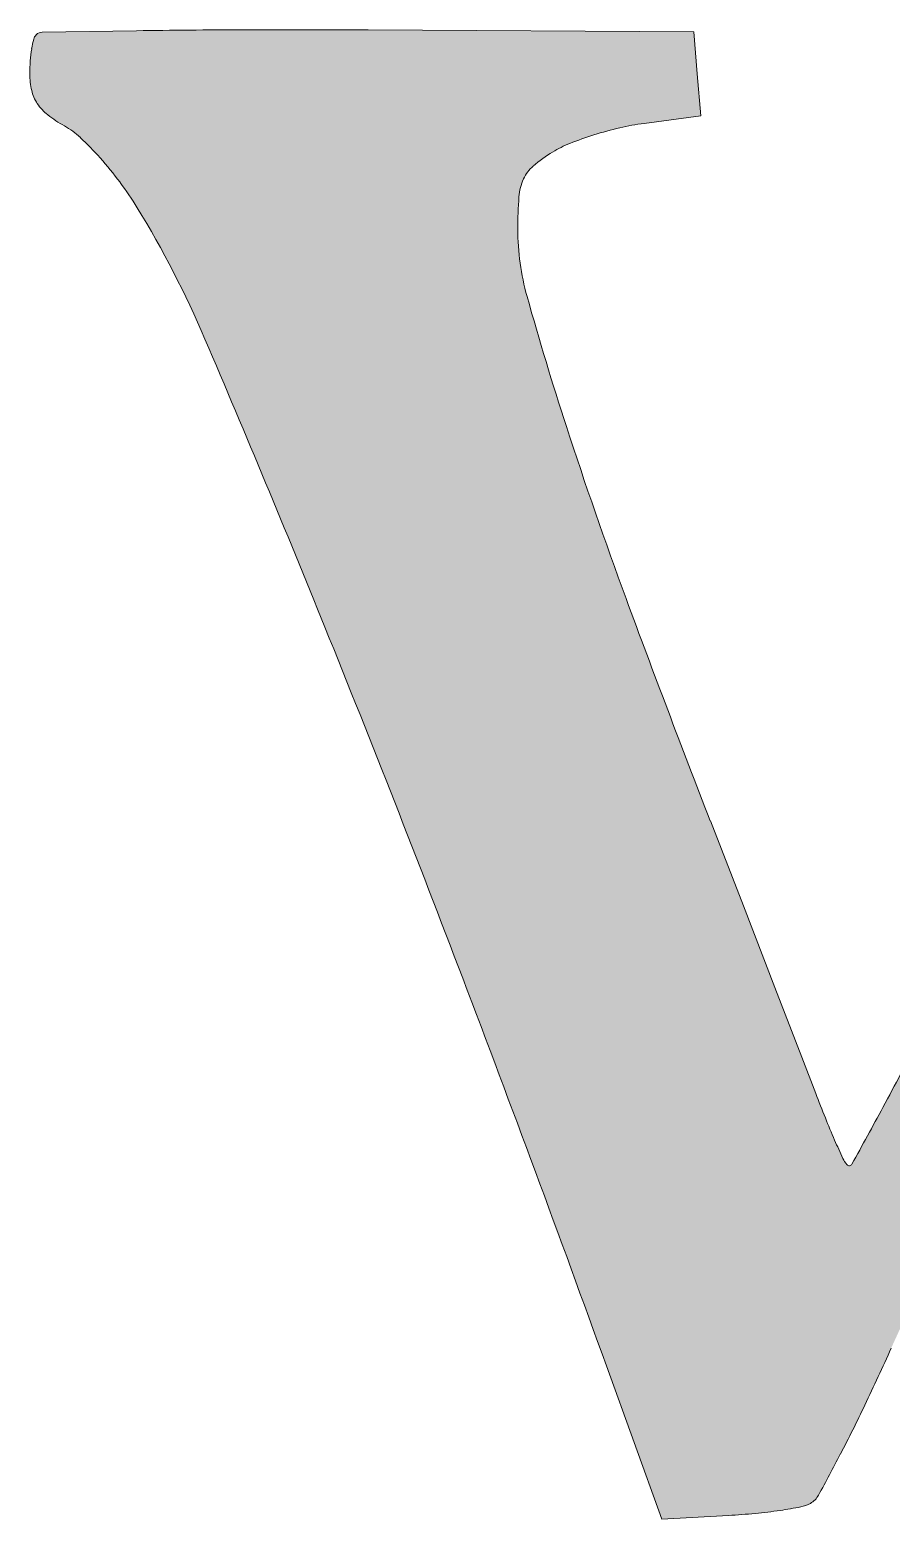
# Model space of a CAD drawing. Extents: x -1132 to 613, y -179 to 712.
# Drawn here: x 409.076 to 410.903, y 94.057 to 97.214 of the extents above; entities that cross this region are included whole.
import ezdxf

# ---------------------------------------------------------------- set-up
doc = ezdxf.new("R2010")
doc.units = 0
doc.layers.get('0').update_dxf_attribs({"lineweight": 13})
doc.layers.add('G-XREF-____-OTLN', color=7, linetype='Continuous', lineweight=13)

# ---------------------------------------------------------------- blocks, each defined once
blk = doc.blocks.new('Blockreferenz-A0UJ358PXE')
at = {"layer": 'G-XREF-____-OTLN', "color": 0, "linetype": 'ByBlock', "lineweight": -2, "ltscale": 0.13}
for p, q in [((409.302, 97.2122), (409.1026, 97.2092)), ((409.7936, 97.2137), (409.5279, 97.2137)), ((410.484, 97.2101), (409.7936, 97.2137)), ((410.4914, 97.1209), (410.484, 97.2101)), ((410.4988, 97.0316), (410.4914, 97.1209)), ((410.3787, 97.0157), (410.4988, 97.0316)), ((410.5892, 95.3572), (410.5192, 95.5374)), ((410.6563, 95.184), (410.5892, 95.3572)), ((410.7133, 95.0366), (410.6563, 95.184)), ((410.7427, 94.9597), (410.7133, 95.0366)), ((410.2988, 94.3821), (410.4163, 94.0572)), ((410.4163, 94.0572), (410.5579, 94.065))]:
    blk.add_line(p, q, dxfattribs=at)
for centre, major_axis, end_param in [((409.1039, 97.1894), (-0.0143, 0.0143), 0.536386), ((409.1029, 97.1903), (-0.0003, 0.0188), 0.769115), ((409.5701, 78.3926), (-0.0422, 18.8215), 0.012004), ((409.3599, 97.1278), (-0.2799, 0.0459), 0.090249), ((409.3211, 97.1341), (-0.2368, 0.0602), 0.086419), ((409.4569, 97.1207), (-0.38, 0.0275), 0.072344), ((409.2345, 97.1207), (-0.1585, 0), 0.22515), ((409.1618, 97.1041), (-0.0818, -0.0187), 0.362203), ((409.1756, 97.1133), (-0.0837, -0.0557), 0.324375), ((409.2874, 97.2576), (-0.1733, -0.2238), 0.149882), ((410.4492, 96.4841), (-0.0705, 0.5316), 0.097469), ((409.0666, 96.862), (0.1166, 0.1236), 0.246926), ((408.7111, 96.4851), (0.5139, 0.4575), 0.08735), ((410.4841, 96.3156), (-0.2119, 0.6756), 0.075939), ((410.5015, 96.2601), (-0.1742, 0.7462), 0.074587), ((410.3566, 96.6723), (-0.1718, 0.2826), 0.152614), ((410.3132, 96.7437), (-0.0917, 0.2296), 0.166504), ((408.6377, 96.4198), (0.6297, 0.471), 0.085155), ((410.1938, 96.8659), (-0.05, 0.0595), 0.447286), ((408.7129, 96.476), (0.5909, 0.361), 0.093675), ((410.224, 96.8523), (-0.1011, 0.0457), 0.352024), ((411.0606, 96.7915), (-0.9472, 0.0688), 0.072492), ((407.4472, 95.7026), (2.0003, 0.856), 0.144158), ((410.6397, 96.7915), (-0.5288, 0), 0.273059), ((416.7883, 98.5135), (-6.6578, -1.8646), 0.041642), ((377.8713, 83.0462), (31.8305, 12.9019), 0.019256), ((419.6745, 99.453), (-9.4606, -3.0796), 0.038803), ((437.0091, 105.8496), (-26.6686, -9.8409), 0.017732), ((375.5971, 82.1244), (34.3969, 13.0796), 0.021724), ((360.2986, 76.3071), (50.0003, 18.075), 0.016488), ((405.8463, 97.661), (5.0389, -2.7309), 0.028308), ((413.1879, 95.8867), (-2.4452, -0.927), 0.02138), ((397.1262, 102.3869), (13.6931, -7.5772), 0.008768), ((412.4283, 95.58), (-1.6652, -0.6724), 0.028336), ((412.6445, 95.6745), (-1.8617, -0.8138), 0.020912), ((410.8533, 94.8465), (-0.0531, -0.0245), 0.270754), ((410.8136, 94.8129), (-0.00493, -0.00418), 1.932421), ((405.8098, 96.7037), (5.0372, -2.4045), 0.0238), ((407.8306, 95.7391), (2.9643, -1.5444), 0.034943), ((406.3041, 96.5344), (4.4446, -2.4261), 0.019344), ((410.5212, 95.0608), (0.146, -0.985), 0.044746), ((410.6982, 94.1499), (0.0129, -0.0666), 0.318306), ((410.7095, 94.1298), (0.0218, -0.039), 0.560946), ((410.4819, 95.4317), (0.076, -1.3666), 0.041439), ((410.5117, 95.1253), (0.1027, -1.056), 0.050157)]:
    blk.add_ellipse(centre, major_axis=major_axis, ratio=1, start_param=0, end_param=end_param, dxfattribs=at)
for points in [[(409.0893, 97.0619), (409.088, 97.2019), (409.0893, 97.2032)], [(409.0899, 97.0608), (409.0893, 97.2032), (409.0899, 97.204)], [(409.0893, 97.0619), (409.0893, 97.2032), (409.0899, 97.0608)], [(409.0919, 97.0576), (409.0899, 97.204), (409.0919, 97.2056)], [(409.0899, 97.0608), (409.0899, 97.204), (409.0919, 97.0576)], [(409.0921, 97.0574), (409.0919, 97.2056), (409.0921, 97.2057)], [(409.0919, 97.0576), (409.0919, 97.2056), (409.0921, 97.0574)], [(409.0945, 97.054), (409.0921, 97.2057), (409.0945, 97.2072)], [(409.0921, 97.0574), (409.0921, 97.2057), (409.0945, 97.054)], [(409.0951, 97.0531), (409.0945, 97.2072), (409.0951, 97.2074)], [(409.0945, 97.054), (409.0945, 97.2072), (409.0951, 97.0531)], [(409.0971, 97.0506), (409.0951, 97.2074), (409.0971, 97.2082)], [(409.0951, 97.0531), (409.0951, 97.2074), (409.0971, 97.0506)], [(409.0984, 97.0489), (409.0971, 97.2082), (409.0984, 97.2086)], [(409.0971, 97.0506), (409.0971, 97.2082), (409.0984, 97.0489)], [(409.0998, 97.0473), (409.0984, 97.2086), (409.0998, 97.2089)], [(409.0984, 97.0489), (409.0984, 97.2086), (409.0998, 97.0473)], [(409.102, 97.0448), (409.0998, 97.2089), (409.102, 97.2091)], [(409.0998, 97.0473), (409.0998, 97.2089), (409.102, 97.0448)], [(409.1026, 97.0442), (409.102, 97.2091), (409.1026, 97.2092)], [(409.102, 97.0448), (409.102, 97.2091), (409.1026, 97.0442)], [(409.1026, 97.0442), (409.1026, 97.2092), (409.1058, 97.0409)], [(409.1058, 97.0409), (409.1026, 97.2092), (409.1058, 97.2092)], [(409.1099, 97.0372), (409.1058, 97.2092), (409.1099, 97.2093)], [(409.1058, 97.0409), (409.1058, 97.2092), (409.1099, 97.0372)], [(409.1099, 97.0372), (409.1099, 97.2093), (409.1141, 97.0338)], [(409.1141, 97.0338), (409.1099, 97.2093), (409.1141, 97.2093)], [(409.1197, 97.0295), (409.1141, 97.2093), (409.1197, 97.2094)], [(409.1141, 97.0338), (409.1141, 97.2093), (409.1197, 97.0295)], [(409.1255, 97.0254), (409.1197, 97.2094), (409.1255, 97.2095)], [(409.1197, 97.0295), (409.1197, 97.2094), (409.1255, 97.0254)], [(409.1313, 97.0214), (409.1255, 97.2095), (409.1313, 97.2096)], [(409.1255, 97.0254), (409.1255, 97.2095), (409.1313, 97.0214)], [(409.1372, 97.0176), (409.1313, 97.2096), (409.1372, 97.2097)], [(409.1313, 97.0214), (409.1313, 97.2096), (409.1372, 97.0176)], [(409.1433, 97.0139), (409.1372, 97.2097), (409.1433, 97.2098)], [(409.1372, 97.0176), (409.1372, 97.2097), (409.1433, 97.0139)], [(409.1494, 97.0104), (409.1433, 97.2098), (409.1494, 97.2099)], [(409.1433, 97.0139), (409.1433, 97.2098), (409.1494, 97.0104)], [(409.1555, 97.0069), (409.1494, 97.2099), (409.1555, 97.21)], [(409.1494, 97.0104), (409.1494, 97.2099), (409.1555, 97.0069)], [(409.1613, 97.0031), (409.1555, 97.21), (409.1613, 97.2101)], [(409.1555, 97.0069), (409.1555, 97.21), (409.1613, 97.0031)], [(409.1613, 97.0031), (409.1613, 97.2101), (409.1671, 96.9991)], [(409.1671, 96.9991), (409.1613, 97.2101), (409.1671, 97.2101)], [(409.1726, 96.9948), (409.1671, 97.2101), (409.1726, 97.2102)], [(409.1671, 96.9991), (409.1671, 97.2101), (409.1726, 96.9948)], [(409.178, 96.9904), (409.1726, 97.2102), (409.178, 97.2103)], [(409.1726, 96.9948), (409.1726, 97.2102), (409.178, 96.9904)], [(409.1832, 96.9857), (409.178, 97.2103), (409.1832, 97.2104)], [(409.178, 96.9904), (409.178, 97.2103), (409.1832, 96.9857)], [(409.1918, 96.9773), (409.1832, 97.2104), (409.1918, 97.2105)], [(409.1832, 96.9857), (409.1832, 97.2104), (409.1918, 96.9773)], [(409.2004, 96.9689), (409.1918, 97.2105), (409.2004, 97.2107)], [(409.1918, 96.9773), (409.1918, 97.2105), (409.2004, 96.9689)], [(409.2088, 96.9603), (409.2004, 97.2107), (409.2088, 97.2108)], [(409.2004, 96.9689), (409.2004, 97.2107), (409.2088, 96.9603)], [(409.217, 96.9515), (409.2088, 97.2108), (409.217, 97.2109)], [(409.2088, 96.9603), (409.2088, 97.2108), (409.217, 96.9515)], [(409.225, 96.9426), (409.217, 97.2109), (409.225, 97.211)], [(409.217, 96.9515), (409.217, 97.2109), (409.225, 96.9426)], [(409.2339, 96.9325), (409.225, 97.211), (409.2339, 97.2112)], [(409.225, 96.9426), (409.225, 97.211), (409.2339, 96.9325)], [(409.2425, 96.9223), (409.2339, 97.2112), (409.2425, 97.2113)], [(409.2339, 96.9325), (409.2339, 97.2112), (409.2425, 96.9223)], [(409.251, 96.9119), (409.2425, 97.2113), (409.251, 97.2114)], [(409.2425, 96.9223), (409.2425, 97.2113), (409.251, 96.9119)], [(409.2593, 96.9014), (409.251, 97.2114), (409.2593, 97.2115)], [(409.251, 96.9119), (409.251, 97.2114), (409.2593, 96.9014)], [(409.2674, 96.8907), (409.2593, 97.2115), (409.2674, 97.2117)], [(409.2593, 96.9014), (409.2593, 97.2115), (409.2674, 96.8907)], [(409.2751, 96.8803), (409.2674, 97.2117), (409.2751, 97.2118)], [(409.2674, 96.8907), (409.2674, 97.2117), (409.2751, 96.8803)], [(409.2825, 96.8697), (409.2751, 97.2118), (409.2825, 97.2119)], [(409.2751, 96.8803), (409.2751, 97.2118), (409.2825, 96.8697)], [(409.2898, 96.8589), (409.2825, 97.2119), (409.2898, 97.212)], [(409.2825, 96.8697), (409.2825, 97.2119), (409.2898, 96.8589)], [(409.2969, 96.848), (409.2898, 97.212), (409.2969, 97.2121)], [(409.2898, 96.8589), (409.2898, 97.212), (409.2969, 96.848)], [(409.302, 96.8399), (409.2969, 97.2121), (409.302, 97.2122)], [(409.2969, 96.848), (409.2969, 97.2121), (409.302, 96.8399)], [(409.302, 96.8399), (409.302, 97.2122), (409.3037, 96.837)], [(409.3037, 96.837), (409.302, 97.2122), (409.3037, 97.2122)], [(409.3305, 96.7921), (409.3037, 97.2122), (409.3305, 97.2125)], [(409.3037, 96.837), (409.3037, 97.2122), (409.3305, 96.7921)], [(409.3561, 96.7466), (409.3305, 97.2125), (409.3561, 97.2128)], [(409.3305, 96.7921), (409.3305, 97.2125), (409.3561, 96.7466)], [(409.3806, 96.7004), (409.3561, 97.2128), (409.3806, 97.2131)], [(409.3561, 96.7466), (409.3561, 97.2128), (409.3806, 96.7004)], [(409.404, 96.6537), (409.3806, 97.2131), (409.404, 97.2133)], [(409.3806, 96.7004), (409.3806, 97.2131), (409.404, 96.6537)], [(409.4149, 96.6305), (409.404, 97.2133), (409.4149, 97.2135)], [(409.404, 96.6537), (409.404, 97.2133), (409.4149, 96.6305)], [(409.4149, 96.6305), (409.4149, 97.2135), (409.4263, 96.6064)], [(409.4263, 96.6064), (409.4149, 97.2135), (409.4263, 97.2135)], [(409.4475, 96.5586), (409.4263, 97.2135), (409.4475, 97.2136)], [(409.4263, 96.6064), (409.4263, 97.2135), (409.4475, 96.5586)], [(409.5279, 96.368), (409.4475, 97.2136), (409.5279, 97.2141)], [(409.4475, 96.5586), (409.4475, 97.2136), (409.5279, 96.368)], [(409.5279, 96.368), (409.5279, 97.2141), (409.5761, 96.2539)], [(409.5761, 96.2539), (409.5279, 97.2141), (409.5761, 97.2141)], [(409.5761, 96.2539), (409.5761, 97.2141), (409.6607, 96.0479)], [(409.6607, 96.0479), (409.5761, 97.2141), (409.6607, 97.2141)], [(409.6607, 96.0479), (409.6607, 97.2141), (409.7018, 95.9481)], [(409.7018, 95.9481), (409.6607, 97.2141), (409.7018, 97.214)], [(409.7018, 95.9481), (409.7018, 97.214), (409.7936, 95.718)], [(409.7936, 95.718), (409.7018, 97.214), (409.7936, 97.2137)], [(409.7936, 95.718), (409.7936, 97.2137), (409.8499, 95.5768)], [(409.8499, 95.5768), (409.7936, 97.2137), (409.8499, 97.2134)], [(409.8499, 95.5768), (409.8499, 97.2134), (409.994, 95.204)], [(409.994, 95.204), (409.8499, 97.2134), (409.994, 97.2126)], [(409.994, 95.204), (409.994, 97.2126), (410.1109, 94.8927)], [(410.1109, 94.8927), (409.994, 97.2126), (410.1109, 97.212)], [(410.1109, 96.7915), (410.1109, 97.212), (410.1111, 96.8087)], [(410.1111, 96.8087), (410.1109, 97.212), (410.1111, 97.212)], [(410.1111, 96.8087), (410.1111, 97.212), (410.1115, 96.8259)], [(410.1115, 96.8259), (410.1111, 97.212), (410.1115, 97.212)], [(410.1115, 96.8259), (410.1115, 97.212), (410.1123, 96.8431)], [(410.1123, 96.8431), (410.1115, 97.212), (410.1123, 97.212)], [(410.1123, 96.8431), (410.1123, 97.212), (410.1134, 96.8603)], [(410.1134, 96.8603), (410.1123, 97.212), (410.1134, 97.212)], [(410.1134, 96.8603), (410.1134, 97.212), (410.1141, 96.8668)], [(410.1141, 96.8668), (410.1134, 97.212), (410.1141, 97.212)], [(410.1141, 96.8668), (410.1141, 97.212), (410.1151, 96.8732)], [(410.1151, 96.8732), (410.1141, 97.212), (410.1151, 97.212)], [(410.1151, 96.8732), (410.1151, 97.212), (410.1165, 96.8795)], [(410.1165, 96.8795), (410.1151, 97.212), (410.1165, 97.212)], [(410.1165, 96.8795), (410.1165, 97.212), (410.1183, 96.8858)], [(410.1183, 96.8858), (410.1165, 97.212), (410.1183, 97.212)], [(410.1183, 96.8858), (410.1183, 97.212), (410.1205, 96.8919)], [(410.1205, 96.8919), (410.1183, 97.212), (410.1205, 97.212)], [(410.1205, 96.8919), (410.1205, 97.212), (410.123, 96.898)], [(410.123, 96.898), (410.1205, 97.212), (410.123, 97.212)], [(410.123, 96.898), (410.123, 97.212), (410.1255, 96.9031)], [(410.1255, 96.9031), (410.123, 97.212), (410.1255, 97.212)], [(410.1255, 96.9031), (410.1255, 97.212), (410.1285, 96.9081)], [(410.1285, 96.9081), (410.1255, 97.212), (410.1285, 97.2119)], [(410.1285, 96.9081), (410.1285, 97.2119), (410.1318, 96.9129)], [(410.1318, 96.9129), (410.1285, 97.2119), (410.1318, 97.2119)], [(410.1318, 96.9129), (410.1318, 97.2119), (410.1355, 96.9174)], [(410.1355, 96.9174), (410.1318, 97.2119), (410.1355, 97.2119)], [(410.1355, 96.9174), (410.1355, 97.2119), (410.1395, 96.9216)], [(410.1395, 96.9216), (410.1355, 97.2119), (410.1395, 97.2119)], [(410.1395, 96.9216), (410.1395, 97.2119), (410.1438, 96.9254)], [(410.1438, 96.9254), (410.1395, 97.2119), (410.1438, 97.2119)], [(410.1438, 96.9254), (410.1438, 97.2119), (410.1503, 96.9308)], [(410.1503, 96.9308), (410.1438, 97.2119), (410.1503, 97.2118)], [(410.1503, 96.9308), (410.1503, 97.2118), (410.1569, 96.9359)], [(410.1569, 96.9359), (410.1503, 97.2118), (410.1569, 97.2118)], [(410.1569, 96.9359), (410.1569, 97.2118), (410.1637, 96.9409)], [(410.1637, 96.9409), (410.1569, 97.2118), (410.1637, 97.2118)], [(410.1637, 96.9409), (410.1637, 97.2118), (410.1706, 96.9457)], [(410.1706, 96.9457), (410.1637, 97.2118), (410.1706, 97.2117)], [(410.1706, 96.9457), (410.1706, 97.2117), (410.1776, 96.9504)], [(410.1776, 96.9504), (410.1706, 97.2117), (410.1776, 97.2117)], [(410.1776, 96.9504), (410.1776, 97.2117), (410.1847, 96.9549)], [(410.1847, 96.9549), (410.1776, 97.2117), (410.1847, 97.2116)], [(410.1847, 96.9549), (410.1847, 97.2116), (410.1907, 96.9583)], [(410.1907, 96.9583), (410.1847, 97.2116), (410.1907, 97.2116)], [(410.1907, 96.9583), (410.1907, 97.2116), (410.1967, 96.9617)], [(410.1967, 96.9617), (410.1907, 97.2116), (410.1967, 97.2116)], [(410.1967, 96.9617), (410.1967, 97.2116), (410.2027, 96.9648)], [(410.2027, 96.9648), (410.1967, 97.2116), (410.2027, 97.2116)], [(410.2027, 96.9648), (410.2027, 97.2116), (410.2089, 96.9678)], [(410.2089, 96.9678), (410.2027, 97.2116), (410.2089, 97.2115)], [(410.2089, 96.9678), (410.2089, 97.2115), (410.2152, 96.9706)], [(410.2152, 96.9706), (410.2089, 97.2115), (410.2152, 97.2115)], [(410.2152, 96.9706), (410.2152, 97.2115), (410.2215, 96.9732)], [(410.2215, 96.9732), (410.2152, 97.2115), (410.2215, 97.2115)], [(410.2215, 96.9732), (410.2215, 97.2115), (410.234, 96.9781)], [(410.234, 96.9781), (410.2215, 97.2115), (410.234, 97.2114)], [(410.234, 96.9781), (410.234, 97.2114), (410.2467, 96.9827)], [(410.2467, 96.9827), (410.234, 97.2114), (410.2467, 97.2113)], [(410.2467, 96.9827), (410.2467, 97.2113), (410.2594, 96.9871)], [(410.2594, 96.9871), (410.2467, 97.2113), (410.2594, 97.2113)], [(410.2594, 96.9871), (410.2594, 97.2113), (410.2722, 96.9912)], [(410.2722, 96.9912), (410.2594, 97.2113), (410.2722, 97.2112)], [(410.2722, 96.9912), (410.2722, 97.2112), (410.2858, 96.9954)], [(410.2858, 96.9954), (410.2722, 97.2112), (410.2858, 97.2111)], [(410.2858, 96.9954), (410.2858, 97.2111), (410.2996, 96.9993)], [(410.2996, 96.9993), (410.2858, 97.2111), (410.2996, 97.2111)], [(410.2996, 96.9993), (410.2996, 97.2111), (410.3134, 97.0029)], [(410.3134, 97.0029), (410.2996, 97.2111), (410.3134, 97.211)], [(410.3134, 97.0029), (410.3134, 97.211), (410.3273, 97.0063)], [(410.3273, 97.0063), (410.3134, 97.211), (410.3273, 97.2109)], [(410.3273, 97.0063), (410.3273, 97.2109), (410.3358, 97.0082)], [(410.3358, 97.0082), (410.3273, 97.2109), (410.3358, 97.2109)], [(410.3358, 97.0082), (410.3358, 97.2109), (410.3443, 97.01)], [(410.3443, 97.01), (410.3358, 97.2109), (410.3443, 97.2108)], [(410.3443, 97.01), (410.3443, 97.2108), (410.3529, 97.0116)], [(410.3529, 97.0116), (410.3443, 97.2108), (410.3529, 97.2108)], [(410.3529, 97.0116), (410.3529, 97.2108), (410.3615, 97.0131)], [(410.3615, 97.0131), (410.3529, 97.2108), (410.3615, 97.2107)], [(410.3615, 97.0131), (410.3615, 97.2107), (410.3701, 97.0145)], [(410.3701, 97.0145), (410.3615, 97.2107), (410.3701, 97.2107)], [(410.3701, 97.0145), (410.3701, 97.2107), (410.3787, 97.0157)], [(410.3787, 97.0157), (410.3701, 97.2107), (410.3787, 97.2106)], [(410.3787, 97.0157), (410.3787, 97.2106), (410.484, 97.0297)], [(410.484, 97.0297), (410.3787, 97.2106), (410.484, 97.2101)], [(410.484, 97.0297), (410.484, 97.2101), (410.4988, 97.0316)], [(409.08, 97.0854), (409.0792, 97.1686), (409.08, 97.1737)], [(409.0807, 97.0826), (409.08, 97.1737), (409.0807, 97.1778)], [(409.08, 97.0854), (409.08, 97.1737), (409.08, 97.0854)], [(409.08, 97.0854), (409.08, 97.1737), (409.08, 97.1737)], [(409.08, 97.0854), (409.08, 97.1737), (409.0807, 97.0826)], [(409.0813, 97.0804), (409.0807, 97.1778), (409.0813, 97.1808)], [(409.0807, 97.0826), (409.0807, 97.1778), (409.0813, 97.0804)], [(409.0815, 97.0798), (409.0813, 97.1808), (409.0815, 97.182)], [(409.0813, 97.0804), (409.0813, 97.1808), (409.0815, 97.0798)], [(409.0823, 97.0771), (409.0815, 97.182), (409.0823, 97.1861)], [(409.0815, 97.0798), (409.0815, 97.182), (409.0823, 97.0771)], [(409.0828, 97.0756), (409.0823, 97.1861), (409.0828, 97.1883)], [(409.0823, 97.0771), (409.0823, 97.1861), (409.0828, 97.0756)], [(409.0833, 97.0745), (409.0828, 97.1883), (409.0833, 97.1902)], [(409.0828, 97.0756), (409.0828, 97.1883), (409.0833, 97.0745)], [(409.0843, 97.0719), (409.0833, 97.1902), (409.0843, 97.1943)], [(409.0833, 97.0745), (409.0833, 97.1902), (409.0843, 97.0719)], [(409.0847, 97.0709), (409.0843, 97.1943), (409.0847, 97.1954)], [(409.0843, 97.0719), (409.0843, 97.1943), (409.0847, 97.0709)], [(409.0853, 97.0697), (409.0847, 97.1954), (409.0853, 97.197)], [(409.0847, 97.0709), (409.0847, 97.1954), (409.0853, 97.0697)], [(409.0865, 97.0671), (409.0853, 97.197), (409.0865, 97.1995)], [(409.0853, 97.0697), (409.0853, 97.197), (409.0865, 97.0671)], [(409.0868, 97.0663), (409.0865, 97.1995), (409.0868, 97.2001)], [(409.0865, 97.0671), (409.0865, 97.1995), (409.0868, 97.0663)], [(409.088, 97.0641), (409.0868, 97.2001), (409.088, 97.2019)], [(409.0868, 97.0663), (409.0868, 97.2001), (409.088, 97.0641)], [(409.088, 97.0641), (409.088, 97.2019), (409.0893, 97.0619)], [(409.0765, 97.1076), (409.0764, 97.1389), (409.0765, 97.1414)], [(409.077, 97.103), (409.0765, 97.1414), (409.077, 97.1483)], [(409.0765, 97.1076), (409.0765, 97.1414), (409.077, 97.103)], [(409.0774, 97.0998), (409.077, 97.1483), (409.0774, 97.1534)], [(409.077, 97.103), (409.077, 97.1483), (409.077, 97.1029)], [(409.077, 97.1029), (409.077, 97.1483), (409.077, 97.1483)], [(409.077, 97.1029), (409.077, 97.1483), (409.0774, 97.0998)], [(409.0778, 97.097), (409.0774, 97.1534), (409.0778, 97.1571)], [(409.0774, 97.0998), (409.0774, 97.1534), (409.0778, 97.097)], [(409.0779, 97.0962), (409.0778, 97.1571), (409.0779, 97.1585)], [(409.0778, 97.097), (409.0778, 97.1571), (409.0779, 97.0962)], [(409.0785, 97.0927), (409.0779, 97.1585), (409.0785, 97.1635)], [(409.0779, 97.0962), (409.0779, 97.1585), (409.0785, 97.0927)], [(409.0788, 97.0912), (409.0785, 97.1635), (409.0788, 97.1655)], [(409.0785, 97.0927), (409.0785, 97.1635), (409.0788, 97.0912)], [(409.0792, 97.0891), (409.0788, 97.1655), (409.0792, 97.1686)], [(409.0788, 97.0912), (409.0788, 97.1655), (409.0792, 97.0891)], [(409.0792, 97.0891), (409.0792, 97.1686), (409.08, 97.0854)], [(409.0761, 97.1148), (409.076, 97.1276), (409.0761, 97.1294)], [(409.076, 97.1174), (409.076, 97.1207), (409.076, 97.1276)], [(409.076, 97.1174), (409.076, 97.1276), (409.0761, 97.1148)], [(409.0762, 97.1123), (409.0761, 97.1294), (409.0762, 97.1345)], [(409.0761, 97.1148), (409.0761, 97.1294), (409.0762, 97.1123)], [(409.0764, 97.1088), (409.0762, 97.1345), (409.0764, 97.1389)], [(409.0762, 97.1123), (409.0762, 97.1345), (409.0764, 97.1088)], [(409.0764, 97.1088), (409.0764, 97.1389), (409.0765, 97.1076)], [(410.1109, 94.8927), (410.1109, 96.7915), (410.1115, 94.8913)], [(410.1115, 94.8913), (410.1109, 96.7915), (410.1115, 96.7675)], [(410.1115, 94.8913), (410.1115, 96.7675), (410.1131, 94.8869)], [(410.1131, 94.8869), (410.1115, 96.7675), (410.1131, 96.7435)], [(410.1131, 94.8869), (410.1131, 96.7435), (410.1158, 94.8796)], [(410.1158, 94.8796), (410.1131, 96.7435), (410.1158, 96.7195)], [(410.1158, 94.8796), (410.1158, 96.7195), (410.1197, 94.8694)], [(410.1197, 94.8694), (410.1158, 96.7195), (410.1197, 96.6958)], [(410.1197, 94.8694), (410.1197, 96.6958), (410.1245, 94.8564)], [(410.1245, 94.8564), (410.1197, 96.6958), (410.1245, 96.6722)], [(410.1245, 94.8564), (410.1245, 96.6722), (410.1305, 94.8405)], [(410.1305, 94.8405), (410.1245, 96.6722), (410.1305, 96.6489)], [(410.1305, 94.8405), (410.1305, 96.6489), (410.1481, 94.7937)], [(410.1481, 94.7937), (410.1305, 96.6489), (410.1481, 96.5885)], [(410.1481, 94.7937), (410.1481, 96.5885), (410.1708, 94.7318)], [(410.1708, 94.7318), (410.1481, 96.5885), (410.1708, 96.5107)], [(410.1708, 94.7318), (410.1708, 96.5107), (410.2139, 94.614)], [(410.2139, 94.614), (410.1708, 96.5107), (410.2139, 96.3734)], [(410.2139, 94.614), (410.2139, 96.3734), (410.2754, 94.446)], [(410.2754, 94.446), (410.2139, 96.3734), (410.2754, 96.1904)], [(410.2754, 94.446), (410.2754, 96.1904), (410.2988, 94.3821)], [(410.2988, 94.3821), (410.2754, 96.1904), (410.2988, 96.1251)], [(410.2988, 94.3821), (410.2988, 96.1251), (410.3405, 94.2668)], [(410.3405, 94.2668), (410.2988, 96.1251), (410.3405, 96.0087)], [(410.3405, 94.2668), (410.3405, 96.0087), (410.4163, 94.0572)], [(410.4163, 94.0572), (410.3405, 96.0087), (410.4163, 95.8061)], [(410.4163, 94.0572), (410.4163, 95.8061), (410.4288, 94.0579)], [(410.4288, 94.0579), (410.4163, 95.8061), (410.4288, 95.7726)], [(410.4288, 94.0579), (410.4288, 95.7726), (410.5192, 94.0629)], [(410.5192, 94.0629), (410.4288, 95.7726), (410.5192, 95.5374)], [(410.5192, 94.0629), (410.5192, 95.5374), (410.5579, 94.065)], [(410.5579, 94.065), (410.5192, 95.5374), (410.5579, 95.4378)], [(410.5579, 94.065), (410.5579, 95.4378), (410.5862, 94.0669)], [(410.5862, 94.0669), (410.5579, 95.4378), (410.5862, 95.365)], [(410.5862, 94.0669), (410.5862, 95.365), (410.5892, 94.0672)], [(410.5892, 94.0672), (410.5862, 95.365), (410.5892, 95.3572)], [(410.5892, 94.0672), (410.5892, 95.3572), (410.6144, 94.0694)], [(410.6144, 94.0694), (410.5892, 95.3572), (410.6144, 95.292)], [(410.6144, 94.0694), (410.6144, 95.292), (410.6321, 94.0712)], [(410.6321, 94.0712), (410.6144, 95.292), (410.6321, 95.2465)], [(410.6321, 94.0712), (410.6321, 95.2465), (410.6497, 94.0734)], [(410.6497, 94.0734), (410.6321, 95.2465), (410.6497, 95.201)], [(410.6497, 94.0734), (410.6497, 95.201), (410.6672, 94.0758)], [(410.6672, 94.0758), (410.6497, 95.201), (410.6672, 95.1556)], [(410.6672, 94.0758), (410.6672, 95.1556), (410.6819, 94.0781)], [(410.6819, 94.0781), (410.6672, 95.1556), (410.6819, 95.1177)], [(410.6819, 94.0781), (410.6819, 95.1177), (410.6965, 94.0806)], [(410.6965, 94.0806), (410.6819, 95.1177), (410.6965, 95.0798)], [(410.6965, 94.0806), (410.6965, 95.0798), (410.7111, 94.0834)], [(410.7111, 94.0834), (410.6965, 95.0798), (410.7111, 95.0421)], [(410.7111, 94.0834), (410.7111, 95.0421), (410.7133, 94.0838)], [(410.7133, 94.0838), (410.7111, 95.0421), (410.7133, 95.0366)], [(410.7133, 94.0838), (410.7133, 95.0366), (410.7147, 94.0841)], [(410.7147, 94.0841), (410.7133, 95.0366), (410.7147, 95.033)], [(410.7147, 94.0841), (410.7147, 95.033), (410.7181, 94.0851)], [(410.7181, 94.0851), (410.7147, 95.033), (410.7181, 95.024)], [(410.7181, 94.0851), (410.7181, 95.024), (410.7215, 94.0862)], [(410.7215, 94.0862), (410.7181, 95.024), (410.7215, 95.0151)], [(410.7215, 94.0862), (410.7215, 95.0151), (410.7249, 94.0876)], [(410.7249, 94.0876), (410.7215, 95.0151), (410.7249, 95.0064)], [(410.7249, 94.0876), (410.7249, 95.0064), (410.728, 94.089)], [(410.728, 94.089), (410.7249, 95.0064), (410.728, 94.9982)], [(410.728, 94.089), (410.728, 94.9982), (410.7282, 94.0891)], [(410.7282, 94.0891), (410.728, 94.9982), (410.7282, 94.9979)], [(410.7282, 94.0891), (410.7282, 94.9979), (410.7313, 94.0907)], [(410.7313, 94.0907), (410.7282, 94.9979), (410.7313, 94.9895)], [(410.9234, 94.4651), (410.8852, 94.9301), (410.9234, 95.0017)], [(410.7313, 94.0907), (410.7313, 94.9895), (410.7349, 94.093)], [(410.7349, 94.093), (410.7313, 94.9895), (410.7349, 94.9802)], [(410.7349, 94.093), (410.7349, 94.9802), (410.7382, 94.0955)], [(410.7382, 94.0955), (410.7349, 94.9802), (410.7382, 94.9715)], [(410.7382, 94.0955), (410.7382, 94.9715), (410.7413, 94.0983)], [(410.7413, 94.0983), (410.7382, 94.9715), (410.7413, 94.9634)], [(410.7413, 94.0983), (410.7413, 94.9634), (410.7427, 94.0999)], [(410.7427, 94.0999), (410.7413, 94.9634), (410.7427, 94.9597)], [(410.7427, 94.0999), (410.7427, 94.9597), (410.7441, 94.1014)], [(410.7441, 94.1014), (410.7427, 94.9597), (410.7441, 94.9561)], [(410.7441, 94.1014), (410.7441, 94.9561), (410.7466, 94.1048)], [(410.7466, 94.1048), (410.7441, 94.9561), (410.7466, 94.9496)], [(410.7466, 94.1048), (410.7466, 94.9496), (410.7488, 94.1083)], [(410.7488, 94.1083), (410.7466, 94.9496), (410.7488, 94.944)], [(410.7488, 94.1083), (410.7488, 94.944), (410.7527, 94.1157)], [(410.7527, 94.1157), (410.7488, 94.944), (410.7527, 94.9336)], [(410.7527, 94.1157), (410.7527, 94.9336), (410.7631, 94.1349)], [(410.7631, 94.1349), (410.7527, 94.9336), (410.7631, 94.9077)], [(410.8852, 94.3813), (410.8752, 94.9118), (410.8852, 94.9301)], [(410.8852, 94.3813), (410.8852, 94.9301), (410.9234, 94.4651)], [(410.7631, 94.1349), (410.7631, 94.9077), (410.772, 94.1514)], [(410.772, 94.1514), (410.7631, 94.9077), (410.772, 94.8859)], [(410.8752, 94.3594), (410.8524, 94.8698), (410.8752, 94.9118)], [(410.8752, 94.3594), (410.8752, 94.9118), (410.8852, 94.3813)], [(410.772, 94.1514), (410.772, 94.8859), (410.7728, 94.1529)], [(410.7728, 94.1529), (410.772, 94.8859), (410.7728, 94.8841)], [(410.7728, 94.1529), (410.7728, 94.8841), (410.7828, 94.1719)], [(410.7828, 94.1719), (410.7728, 94.8841), (410.7828, 94.8607)], [(410.8524, 94.3107), (410.847, 94.8601), (410.8524, 94.8698)], [(410.8524, 94.3107), (410.8524, 94.8698), (410.8752, 94.3594)], [(410.7828, 94.1719), (410.7828, 94.8607), (410.7914, 94.1882)], [(410.7914, 94.1882), (410.7828, 94.8607), (410.7914, 94.8413)], [(410.7914, 94.1882), (410.7914, 94.8413), (410.7948, 94.1948)], [(410.7948, 94.1948), (410.7914, 94.8413), (410.7948, 94.8338)], [(410.847, 94.2993), (410.8214, 94.8135), (410.847, 94.8601)], [(410.847, 94.2993), (410.847, 94.8601), (410.8524, 94.3107)], [(410.7948, 94.1948), (410.7948, 94.8338), (410.8002, 94.2053)], [(410.8002, 94.2053), (410.7948, 94.8338), (410.8002, 94.822)], [(410.8002, 94.2053), (410.8002, 94.822), (410.8014, 94.2076)], [(410.8014, 94.2076), (410.8002, 94.822), (410.8014, 94.8196)], [(410.8014, 94.2076), (410.8014, 94.8196), (410.8026, 94.21)], [(410.8026, 94.21), (410.8014, 94.8196), (410.8026, 94.8173)], [(410.8026, 94.21), (410.8026, 94.8173), (410.804, 94.2127)], [(410.804, 94.2127), (410.8026, 94.8173), (410.804, 94.8151)], [(410.804, 94.2127), (410.804, 94.8151), (410.8055, 94.2156)], [(410.8055, 94.2156), (410.804, 94.8151), (410.8055, 94.8129)], [(410.8055, 94.2156), (410.8055, 94.8129), (410.807, 94.2187)], [(410.807, 94.2187), (410.8055, 94.8129), (410.807, 94.8107)], [(410.807, 94.2187), (410.807, 94.8107), (410.8087, 94.2219)], [(410.8087, 94.2219), (410.807, 94.8107), (410.8087, 94.8087)], [(410.8087, 94.2219), (410.8087, 94.8087), (410.8094, 94.2234)], [(410.8094, 94.2234), (410.8087, 94.8087), (410.8094, 94.808)], [(410.8094, 94.2234), (410.8094, 94.808), (410.8103, 94.225)], [(410.8103, 94.225), (410.8094, 94.808), (410.8103, 94.8073)], [(410.8103, 94.225), (410.8103, 94.8073), (410.8112, 94.2269)], [(410.8112, 94.2269), (410.8103, 94.8073), (410.8112, 94.8069)], [(410.8112, 94.2269), (410.8112, 94.8069), (410.8122, 94.2288)], [(410.8122, 94.2288), (410.8112, 94.8069), (410.8122, 94.8066)], [(410.8122, 94.2288), (410.8122, 94.8066), (410.8132, 94.2308)], [(410.8132, 94.2308), (410.8122, 94.8066), (410.8132, 94.8064)], [(410.8132, 94.2308), (410.8132, 94.8064), (410.8143, 94.2329)], [(410.8143, 94.2329), (410.8132, 94.8064), (410.8143, 94.8064)], [(410.8153, 94.2349), (410.8143, 94.8064), (410.8153, 94.8066)], [(410.8143, 94.2329), (410.8143, 94.8064), (410.8153, 94.2349)], [(410.8163, 94.2368), (410.8153, 94.8066), (410.8163, 94.807)], [(410.8153, 94.2349), (410.8153, 94.8066), (410.8163, 94.2368)], [(410.8172, 94.2386), (410.8163, 94.807), (410.8172, 94.8075)], [(410.8163, 94.2368), (410.8163, 94.807), (410.8172, 94.2386)], [(410.818, 94.2402), (410.8172, 94.8075), (410.818, 94.8081)], [(410.8172, 94.2386), (410.8172, 94.8075), (410.818, 94.2402)], [(410.8187, 94.2416), (410.818, 94.8081), (410.8187, 94.8089)], [(410.818, 94.2402), (410.818, 94.8081), (410.8187, 94.2416)], [(410.8193, 94.2427), (410.8187, 94.8089), (410.8193, 94.8097)], [(410.8187, 94.2416), (410.8187, 94.8089), (410.8193, 94.2427)], [(410.8214, 94.2468), (410.8193, 94.8097), (410.8214, 94.8135)], [(410.8193, 94.2427), (410.8193, 94.8097), (410.8214, 94.2468)], [(410.8214, 94.2468), (410.8214, 94.8135), (410.847, 94.2993)]]:
    blk.add_solid(points, dxfattribs=at)

msp = doc.modelspace()

# ---------------------------------------------------------------- block references
at = {"ltscale": 0.13}
msp.add_blockref('Blockreferenz-A0UJ358PXE', (0, 0), dxfattribs=at)

doc.saveas('drawing.dxf')
